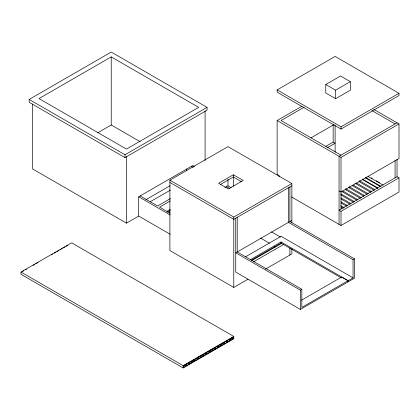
<?xml version="1.0" encoding="UTF-8"?>
<svg xmlns="http://www.w3.org/2000/svg" width="420" height="420" viewBox="0 0 420 420"><rect width="100%" height="100%" fill="white"/><g stroke="black" fill="none" stroke-linecap="round" stroke-linejoin="round"><path stroke-width="0.63" d="M29.159 99.43L111.227 52.054L207.049 107.378L207.049 110.213L124.987 157.595L29.159 102.27L29.159 99.43L124.987 154.754L207.049 107.378M111.227 56.889L39.013 98.579L126.457 149.069L198.676 107.378L111.227 56.889L111.227 124.982L140.185 141.703M97.687 132.799L111.227 124.982M277.132 89.896L335.118 56.416L399 93.303L399 95.571L341.014 129.05L277.132 92.169L277.132 89.896L341.014 126.782L399 93.303M325.778 84.504L340.52 75.994L350.348 81.669L350.348 90.179L335.606 98.689L325.778 93.02L325.778 84.504L335.606 90.179L350.348 81.669M170.173 234.245L138.695 216.069L138.695 196.775L192.853 165.506L194.539 166.483M247.952 279.242L233.783 287.422L169.895 250.541L169.895 180.18L227.987 146.638L291.874 183.524L291.874 222.983M279.095 176.867L279.095 175.581L277.132 174.447L277.132 120.54L302.027 106.166M304.148 107.21L281.059 120.54L341.014 155.153M145.882 199.705L170.132 185.708M21 272.055L71.615 242.828L233.783 336.457L233.783 338.725L183.167 367.946L21 274.323L21 272.055L183.167 365.678L233.783 336.457M22.292 271.614L23.725 270.784M25.242 269.908L26.67 269.084M33.133 265.356L34.561 264.526M36.078 263.65L37.989 262.553M51.298 254.867L52.731 254.037M54.248 253.166L56.154 252.063M57.194 251.459L59.105 250.357M60.144 249.758L62.055 248.656M63.095 248.057L65 246.955M66.04 246.356L67.951 245.254M150.239 201.742L170.499 190.045M32.597 104.039L32.597 168.945L126.457 223.13L138.695 216.069M170.557 198.524L157.61 206L140.165 195.925M170.268 200.959L159.579 207.134L170.142 213.234M166.95 211.386L170.326 209.438M167.512 212.2L170.326 210.572M233.341 174.757L218.6 183.272L228.428 188.942L243.17 180.432L233.341 174.757L233.341 177.03L220.3 184.559M224.826 187.619L227.987 185.792L231.231 187.666M310.905 137.923L333.989 124.593M325.831 146.328L333.149 142.102L335.118 143.236L327.233 147.787M169.895 180.18L233.783 217.061L291.874 183.524M397.036 122.808L339.05 156.287L339.05 224.38M291.874 185.792L233.783 219.329L169.895 182.448M277.132 120.54L341.014 157.421L399 123.942L399 158.555L341.014 192.034L339.05 190.901M291.874 220.406L235.746 252.809L300.368 290.12L301.838 289.27L301.838 307.403L348.033 280.733L348.033 281.894L300.368 309.414L235.746 272.102L235.746 218.195M245.532 256.804L281.059 236.292L353.052 277.856L353.052 259.702L288.43 222.39L288.43 187.777M250.446 259.644L281.059 241.967L348.138 280.697L353.052 277.856M251.58 260.122L281.059 243.101L341.45 277.972M251.507 260.736L281.552 243.39M399 177.849L397.036 176.715L339.05 210.194L341.014 211.328L399 177.849L399 192.034L341.014 225.514L291.538 196.948M253.47 261.87L283.516 244.524M265.529 269.094L291.874 253.885L291.874 248.734M353.052 259.702L354.527 258.851L354.527 278.145L348.138 281.831L348.138 280.697M185.887 366.114L183.503 367.49L183.503 365.788L185.887 364.413L185.887 366.114L184.186 365.132M188.837 364.413L186.454 365.788L186.454 364.088L188.837 362.712L188.837 364.413L187.136 363.431M191.788 362.712L189.399 364.088L189.399 362.387L191.788 361.006L191.788 362.712L190.087 361.725M194.733 361.006L192.35 362.387L192.35 360.68L194.733 359.305L194.733 361.006L193.032 360.024M197.684 359.305L195.295 360.68L195.295 358.979L197.684 357.604L197.684 359.305L195.983 358.323M200.629 357.604L198.245 358.979L198.245 357.278L200.629 355.903L200.629 357.604L198.928 356.622M203.579 355.903L201.196 357.278L201.196 355.577L203.579 354.197L203.579 355.903L201.878 354.921M206.53 354.197L204.141 355.577L204.141 353.871L206.53 352.495L206.53 354.197L204.829 353.215M209.475 352.495L207.091 353.871L207.091 352.17L209.475 350.794L209.475 352.495L207.774 351.514M212.425 350.794L210.042 352.17L210.042 350.469L212.425 349.094L212.425 350.794L210.725 349.813M215.371 349.094L212.987 350.469L212.987 348.768L215.371 347.387L215.371 349.094L213.67 348.112M218.321 347.387L215.938 348.768L215.938 347.062L218.321 345.686L218.321 347.387L216.62 346.406M221.272 345.686L218.883 347.062L218.883 345.361L221.272 343.985L221.272 345.686L219.571 344.705M224.217 343.985L221.834 345.361L221.834 343.66L224.217 342.284L224.217 343.985L222.516 343.004M227.167 342.284L224.784 343.66L224.784 341.959L227.167 340.578L227.167 342.284L225.466 341.303M230.118 340.578L227.729 341.959L227.729 340.253L230.118 338.877L230.118 340.578L228.417 339.596M233.063 338.877L230.68 340.253L230.68 338.552L233.063 337.176L233.063 338.877L231.362 337.895M301.497 300.221L341.644 277.043L348.033 280.733M373.742 109.363L399 123.942M371.879 110.555L395.068 123.942M371.138 177.823L372.262 178.474M376.205 180.747L379.58 182.7M367.978 176.395L383.182 185.173M365.3 177.292L381.066 186.391M365.374 177.902L380.572 186.674M362.355 178.994L378.116 188.092M362.423 179.603L377.627 188.375M359.405 180.695L374.608 189.472M358.985 181.587L374.189 190.365M356.528 183.005L371.731 191.783M354.984 183.246L370.745 192.35M353.089 184.994L368.288 193.767M352.107 185.561L367.306 194.334M349.088 186.653L364.849 195.752M348.668 187.546L363.867 196.324M345.644 188.638L361.41 197.741M345.224 189.53L360.428 198.308M342.767 190.948L357.971 199.726M341.224 191.195L356.984 200.293M341.019 193.909L354.527 201.71M340.599 194.801L353.546 202.277M340.956 197.846L351.089 203.7M341.098 199.064L350.107 204.267M340.893 201.784L347.65 205.684M341.04 203.002L346.668 206.252M340.83 205.721L344.211 207.669M340.977 206.939L343.229 208.236M233.341 177.03L241.532 181.755M354.527 258.851L289.905 221.54L289.905 186.926M191.378 166.357L193.058 167.328M226.517 186.643L229.341 188.276M271.457 231.887L280.497 237.106M260.505 238.046L269.546 243.264M274.627 246.199L275.756 246.85M301.838 289.27L237.221 251.958L237.221 217.345M138.695 196.775L170.173 214.956M397.036 159.353L397.036 176.715M395.068 160.487L395.068 177.849M341.014 126.782L341.014 129.05M341.014 157.421L341.014 209.06M341.014 211.328L341.014 225.514M335.606 90.179L335.606 98.689M335.118 125.228L335.118 152.266M333.149 124.74L333.149 142.102M300.368 290.12L300.368 309.414M289.905 247.926L289.905 255.019M281.059 241.967L281.059 243.101M233.783 217.061L233.783 287.422M233.394 177.156L233.394 186.302M227.987 179.261L227.987 185.792M205.086 110.864L205.086 160.461M186.701 168.893L186.701 170.861M183.167 365.678L183.167 367.946M169.459 211.06L169.459 213.024M126.457 156.261L126.457 223.13M124.987 154.754L124.987 157.595"/></g></svg>
